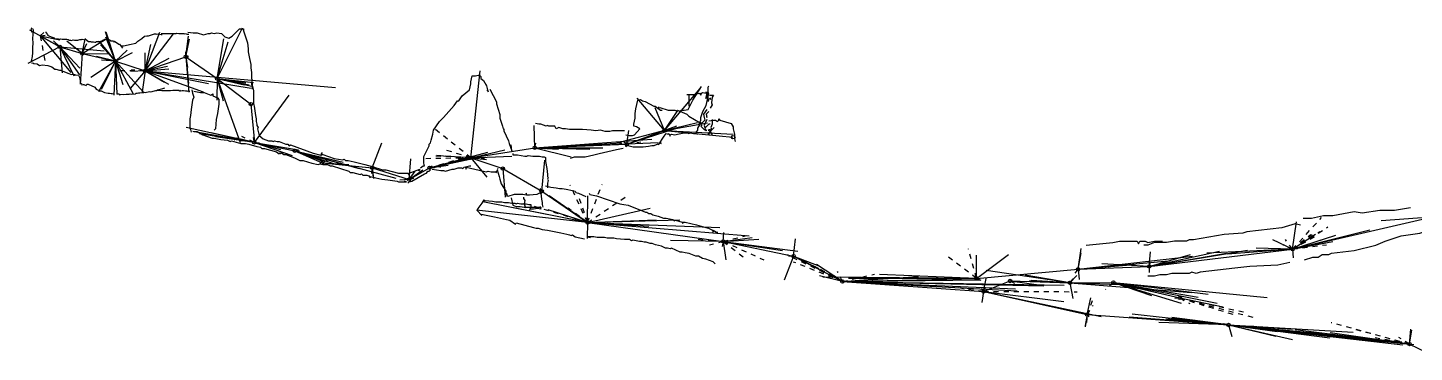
# Model space of a CAD drawing. Header units: millimetres. Extents: x -1 to 656, y -65 to 3.
# Drawn here: x -0.7 to 82, y -18.9 to 0.5 of the extents above; entities that cross this region are included whole.
import ezdxf

# ---------------------------------------------------------------- set-up
doc = ezdxf.new("R2010")
doc.units = ezdxf.units.MM
doc.linetypes.add('DASH', pattern=[0.6, 0.3, -0.3])

msp = doc.modelspace()

# ---------------------------------------------------------------- linework, layer by layer
at = {"layer": 'Shots', "color": 1}
for p, q in [((0, 0), (1.166, -0.668)), ((1.166, -0.668), (2.504, -1.064)), ((2.504, -1.064), (4.48, -1.508)), ((4.48, -1.508), (6.248, -2.094)), ((6.248, -2.094), (8.676, -1.254)), ((8.676, -1.254), (10.552, -2.546)), ((10.552, -2.546), (12.562, -4.07)), ((12.562, -4.07), (12.77, -6.35)), ((34.998, -6.452), (37.234, -5.644)), ((37.234, -5.644), (41.32, -6.042)), ((12.77, -6.35), (15.18, -6.848)), ((29.5, -6.668), (34.998, -6.452)), ((15.18, -6.848), (16.814, -7.574)), ((23.224, -7.866), (25.694, -7.274)), ((25.694, -7.274), (29.5, -6.668)), ((25.694, -7.274), (25.694, -7.274)), ((25.694, -7.274), (27.588, -7.912)), ((16.814, -7.574), (19.806, -7.86)), ((19.806, -7.86), (21.996, -8.572)), ((21.996, -8.572), (23.224, -7.866)), ((27.588, -7.912), (29.91, -9.264)), ((29.91, -9.264), (32.646, -11.128)), ((32.646, -11.128), (40.738, -12.252)), ((74.704, -12.718), (82.962, -10.816)), ((40.738, -12.252), (44.934, -13.128)), ((44.934, -13.128), (47.852, -14.64)), ((66.15, -13.74), (74.704, -12.718)), ((55.848, -14.452), (61.906, -13.914)), ((61.906, -13.914), (66.15, -13.74)), ((47.852, -14.64), (55.848, -14.452)), ((47.852, -14.64), (56.27, -15.244)), ((47.852, -14.64), (47.852, -14.64)), ((56.27, -15.244), (57.852, -14.61)), ((57.852, -14.61), (61.426, -14.714)), ((61.426, -14.714), (64.014, -14.7)), ((64.014, -14.7), (67.974, -15.622)), ((56.27, -15.244), (56.27, -15.244)), ((56.27, -15.244), (62.448, -16.61)), ((62.448, -16.61), (70.886, -17.224)), ((70.886, -17.224), (81.682, -18.372)), ((81.682, -18.372), (82.678, -18.854))]:
    msp.add_line(p, q, dxfattribs=at)
for centre in [(1.166, -0.668), (2.504, -1.064), (4.48, -1.508), (8.676, -1.254), (6.248, -2.094), (10.552, -2.546), (12.562, -4.07), (37.234, -5.644), (12.77, -6.35), (29.5, -6.668), (34.998, -6.452), (41.32, -6.042), (15.18, -6.848), (25.694, -7.274), (25.694, -7.274), (16.814, -7.574), (19.806, -7.86), (23.224, -7.866), (27.588, -7.912), (21.996, -8.572), (29.91, -9.264), (32.646, -11.128), (40.738, -12.252), (44.934, -13.128), (74.704, -12.718), (61.906, -13.914), (66.15, -13.74), (47.852, -14.64), (47.852, -14.64), (55.848, -14.452), (57.852, -14.61), (61.426, -14.714), (64.014, -14.7), (56.27, -15.244), (56.27, -15.244), (67.974, -15.622), (62.448, -16.61), (70.886, -17.224), (81.682, -18.372)]:
    msp.add_circle(centre, 0.1, dxfattribs=at)
at = {"layer": 'Sketch', "color": 0}
for points in [[(-0.512, 0.476), (-0.572, 0.376), (-0.512, 0.216), (-0.512, 0.276)], [(-0.452, 0.416), (-0.432, 0.316), (-0.452, 0.176), (-0.452, 0.056), (-0.472, -0.144), (-0.452, -0.464), (-0.472, -0.684), (-0.472, -1.124), (-0.492, -1.164), (-0.492, -1.244), (-0.552, -1.504)], [(0.328, 0.236), (0.328, 0.196), (0.428, 0.076), (0.448, 0.016), (0.708, -0.084), (0.788, -0.104), (0.848, -0.184), (1.048, -0.184), (1.088, -0.204), (1.128, -0.184), (1.168, -0.204), (1.208, -0.184), (1.308, -0.204), (1.588, -0.204), (1.668, -0.224), (1.708, -0.264), (1.808, -0.264), (1.868, -0.284), (1.968, -0.244), (2.048, -0.264), (2.248, -0.264), (2.368, -0.224), (2.468, -0.224), (2.508, -0.204), (2.688, -0.244)], [(4.868, -0.604), (4.868, -0.604), (4.968, -0.604), (5.248, -0.544), (5.328, -0.524), (5.708, -0.444), (5.828, -0.324), (6.068, -0.164), (6.208, -0.024), (6.348, -0.004), (6.448, -0.004), (6.808, 0.116), (6.888, 0.116), (6.948, 0.096), (7.028, 0.116), (7.208, 0.076), (7.268, 0.076)], [(7.208, 0.136), (8.108, 0.136), (8.148, 0.156), (8.268, 0.136), (8.548, 0.136), (8.588, 0.116), (8.648, 0.136), (8.768, 0.096), (8.868, 0.096)], [(8.808, 0.212), (9.128, 0.172), (9.368, 0.172), (9.728, 0.052), (10.008, 0.132), (10.128, 0.132), (10.208, 0.172), (10.368, 0.132), (10.528, 0.172), (10.808, 0.132), (11.008, -0.068), (11.248, -0.148), (11.448, -0.028), (11.888, 0.412), (12.048, 0.372)], [(11.888, 0.412), (12.128, 0.412), (12.128, 0.412), (12.128, 0.292), (12.368, -0.428), (12.408, -0.788), (12.408, -0.948), (12.488, -1.348), (12.568, -1.708), (12.568, -1.908), (12.608, -2.188), (12.608, -2.548), (12.648, -2.628), (12.608, -2.788), (12.608, -2.908), (12.648, -3.068), (12.648, -3.188)], [(2.668, -0.164), (2.788, -0.284), (2.868, -0.344), (2.988, -0.344), (3.028, -0.364), (3.168, -0.364), (3.248, -0.384), (3.308, -0.384), (3.348, -0.344), (3.468, -0.344), (3.508, -0.324), (3.488, -0.364), (3.528, -0.384), (3.548, -0.344), (3.668, -0.304), (3.768, -0.244), (3.808, -0.244), (3.848, -0.204), (3.988, -0.224), (4.088, -0.224), (4.168, -0.264), (4.188, -0.304), (4.328, -0.304), (4.388, -0.324), (4.408, -0.384), (4.428, -0.324), (4.688, -0.504), (4.728, -0.504), (4.908, -0.744)], [(-0.512, -1.624), (-0.452, -1.604), (-0.392, -1.644), (-0.192, -1.664), (-0.052, -1.764), (0.108, -1.724), (0.448, -1.764), (0.688, -1.844), (0.868, -1.984), (0.928, -1.984), (1.148, -2.044), (1.208, -2.044), (1.648, -2.224), (1.868, -2.304), (1.948, -2.284), (2.088, -2.304)], [(2.028, -2.344), (2.128, -2.324), (2.288, -2.344), (2.348, -2.464), (2.368, -2.564), (2.388, -2.664), (2.388, -2.784), (2.448, -2.844), (2.488, -2.864)], [(22.688, -7.868), (22.848, -7.748), (22.928, -7.748), (22.928, -7.748), (22.888, -7.588), (22.888, -7.188), (23.208, -6.548), (23.208, -6.468), (23.288, -6.388), (23.328, -6.228), (23.408, -5.868), (23.448, -5.628), (23.808, -5.108), (24.048, -4.868), (24.688, -4.148), (24.888, -3.868), (24.968, -3.868), (25.168, -3.588), (25.608, -3.228), (25.688, -2.868), (25.688, -2.748), (25.768, -2.388), (25.968, -2.388), (26.128, -2.348), (26.208, -2.348), (26.288, -2.428), (26.288, -2.548), (26.448, -2.668), (26.608, -2.948), (26.608, -2.908), (26.688, -3.228), (26.728, -3.348), (26.728, -3.268), (26.648, -3.268)], [(2.468, -2.924), (2.548, -2.904), (2.608, -2.904), (2.728, -2.964), (2.768, -2.884), (2.848, -2.884), (3.248, -3.064), (3.328, -3.184), (3.548, -3.284), (3.628, -3.284), (3.828, -3.384), (4.048, -3.424), (4.128, -3.424), (4.228, -3.444), (4.288, -3.444), (4.388, -3.464)], [(4.728, -3.504), (4.748, -3.544), (4.748, -3.484), (4.948, -3.504), (5.128, -3.484), (5.308, -3.484), (5.368, -3.464), (5.448, -3.484), (5.688, -3.464), (5.728, -3.424), (5.788, -3.424), (5.868, -3.404), (5.948, -3.404), (6.068, -3.384), (6.168, -3.384), (6.188, -3.364), (6.248, -3.384), (6.508, -3.324), (6.588, -3.344), (6.808, -3.284), (6.948, -3.264), (6.988, -3.224), (7.068, -3.204), (7.308, -3.144), (7.428, -3.104)], [(6.868, -3.264), (6.968, -3.244), (7.248, -3.264), (7.768, -3.264), (7.908, -3.244), (8.288, -3.244), (8.308, -3.304), (8.328, -3.244), (8.388, -3.284), (8.468, -3.264), (8.548, -3.264), (8.668, -3.284), (8.748, -3.284), (8.808, -3.304), (8.848, -3.284), (8.928, -3.304)], [(9.048, -3.228), (9.088, -3.428), (9.168, -3.668), (9.088, -3.828), (9.048, -4.108), (9.008, -4.388), (8.968, -4.748), (8.928, -4.948), (8.928, -5.468), (8.968, -5.588), (9.008, -5.748)], [(9.168, -3.308), (9.568, -3.388), (9.768, -3.388), (10.168, -3.548), (10.288, -3.468), (10.288, -3.588), (10.568, -3.708), (10.648, -3.788), (10.648, -3.788), (10.648, -3.788), (10.648, -4.068), (10.568, -4.628), (10.488, -4.988), (10.448, -5.548), (10.368, -5.628)], [(12.648, -2.828), (12.648, -2.988), (12.688, -3.108), (12.728, -3.268), (12.728, -4.028), (12.768, -4.188), (12.848, -4.748), (12.888, -4.948), (12.888, -5.108), (12.928, -5.268), (12.928, -5.348), (13.008, -5.468), (12.968, -5.548), (13.048, -5.948), (13.288, -6.148), (13.608, -6.268), (13.808, -6.268), (13.888, -6.308), (13.968, -6.268), (14.128, -6.308), (14.248, -6.308), (14.648, -6.468), (14.768, -6.468), (14.848, -6.548), (14.928, -6.508), (16.288, -6.988), (16.728, -7.108), (16.768, -7.108)], [(26.82, -3.18), (27.22, -3.94), (27.22, -4.06), (27.42, -4.7), (27.42, -4.9), (27.58, -5.38), (27.62, -5.54), (27.66, -5.54), (27.66, -5.66), (27.94, -6.26), (27.98, -6.42), (28.14, -6.86), (28.1, -6.5)], [(38.088, -4.468), (38.168, -4.548), (38.208, -4.428), (38.408, -4.428), (38.648, -4.388), (38.928, -3.828), (39.448, -3.028)], [(39.288, -5.308), (39.408, -5.028), (39.408, -4.868), (39.528, -4.508), (39.728, -4.148), (39.808, -3.788), (39.808, -3.548), (39.848, -3.388), (39.848, -3.068), (39.888, -2.988)], [(4.568, -3.464), (4.708, -3.464)], [(34.928, -5.908), (35.128, -5.948), (35.328, -5.948), (35.448, -5.908), (35.768, -5.548), (35.568, -5.428), (35.408, -5.388), (35.408, -5.268), (35.488, -4.908), (35.488, -4.628), (35.528, -4.348), (35.648, -3.828), (35.808, -3.788), (35.928, -3.868), (36.088, -3.908), (36.608, -4.188), (36.688, -4.188), (37.008, -4.428), (37.088, -4.428)], [(38.568, -3.508), (39.008, -3.508), (39.328, -3.428), (39.408, -3.548), (39.448, -3.428), (39.528, -3.388), (39.728, -3.428), (39.808, -3.388), (39.688, -3.388)], [(38.688, -3.508), (38.688, -4.188)], [(39.848, -3.908), (39.848, -3.508), (39.888, -3.428), (39.768, -3.468), (39.688, -3.748)], [(39.808, -3.508), (39.968, -3.548), (40.168, -3.548), (40.088, -3.668), (40.048, -3.988), (40.088, -4.108), (39.968, -4.308)], [(39.888, -3.748), (39.848, -3.908)], [(39.928, -3.708), (40.008, -3.788)], [(36.888, -4.228), (36.888, -4.308), (36.968, -4.268), (37.448, -4.428), (37.848, -4.428), (37.928, -4.468), (38.008, -4.428), (38.568, -4.668), (38.688, -4.788), (39.368, -5.188), (39.448, -5.188), (39.448, -5.228), (39.328, -5.148)], [(39.768, -4.388), (39.568, -4.668), (39.608, -4.868), (39.648, -5.028), (39.488, -5.188)], [(39.888, -4.508), (39.728, -4.668), (39.768, -4.868), (39.768, -4.708)], [(39.888, -5.068), (40.168, -5.028), (40.288, -5.028), (40.408, -5.108), (40.488, -5.028), (40.488, -4.948), (40.528, -5.028), (41.208, -5.228), (41.328, -5.428), (41.328, -5.548), (41.408, -5.868), (41.408, -5.988), (41.448, -6.068), (41.408, -6.148), (41.448, -6.308)], [(9.168, -5.708), (9.368, -5.708), (9.688, -5.908), (10.248, -6.108), (10.368, -6.108), (10.768, -6.188), (11.168, -6.228), (11.328, -6.308), (11.408, -6.268), (11.968, -6.428), (12.248, -6.428), (12.448, -6.468), (12.928, -6.588), (13.128, -6.628), (13.208, -6.708), (13.368, -6.708), (14.088, -6.908), (14.248, -7.028), (14.288, -6.948), (14.328, -7.028), (14.368, -6.948), (14.528, -7.068), (14.648, -7.068), (15.168, -7.268), (15.488, -7.428), (15.688, -7.428), (16.208, -7.588), (16.568, -7.668)], [(34.86, -5.66), (34.14, -5.66), (33.98, -5.7), (33.7, -5.7), (33.42, -5.62), (33.14, -5.66), (32.86, -5.62), (32.34, -5.58), (31.58, -5.58), (31.34, -5.54), (31.18, -5.54), (30.94, -5.46), (30.78, -5.54), (30.7, -5.38), (30.34, -5.38), (30.26, -5.34), (30.18, -5.38), (29.86, -5.26), (29.74, -5.26), (29.54, -5.22)], [(36.888, -6.508), (37.208, -5.988), (37.328, -5.828), (37.448, -5.868), (37.488, -5.828), (37.568, -5.988), (37.568, -5.908), (37.648, -5.868), (37.848, -5.908), (38.008, -5.868), (38.408, -5.788), (38.608, -5.788), (38.688, -5.828), (38.768, -5.788), (38.968, -5.828), (39.128, -5.828), (39.208, -5.868)], [(39.328, -5.228), (39.328, -5.308), (39.208, -5.508), (39.208, -5.628), (39.088, -5.788)], [(39.488, -5.308), (39.408, -5.388), (39.608, -5.588), (39.688, -5.628)], [(39.768, -4.988), (39.608, -5.348), (39.648, -5.468)], [(39.968, -5.268), (39.888, -5.268), (39.648, -5.508), (39.728, -5.668), (39.768, -5.588)], [(40.088, -4.988), (40.088, -5.268), (40.008, -5.468), (40.048, -5.548), (39.888, -5.788), (39.888, -5.908), (39.848, -5.788)], [(39.968, -5.588), (39.848, -5.628), (40.008, -5.668), (40.208, -5.468)], [(39.968, -5.708), (40.088, -5.908)], [(36.928, -6.508), (36.848, -6.468), (36.608, -6.548), (36.488, -6.548), (36.288, -6.588), (35.968, -6.628), (35.368, -6.628), (35.048, -6.548), (34.888, -6.548), (34.968, -6.588)], [(37.048, -6.388), (37.008, -6.468)], [(16.808, -6.948), (16.728, -7.068), (16.848, -7.068), (17.528, -7.308), (18.048, -7.388), (18.128, -7.348), (18.208, -7.428), (18.368, -7.428), (18.728, -7.508), (19.368, -7.668), (19.808, -7.788), (20.408, -7.988), (20.608, -7.988), (21.368, -8.188), (21.928, -8.188), (22.008, -8.308), (22.008, -8.188), (22.648, -7.948), (22.568, -8.068)], [(28.18, -7.02), (28.18, -7.1), (28.46, -7.1), (28.9, -7.18), (29.02, -7.18), (29.1, -7.14), (29.38, -7.18), (29.78, -7.18), (29.94, -7.22), (30.06, -7.22), (30.14, -7.26), (30.14, -7.5), (30.22, -7.9), (30.26, -8.26), (30.26, -8.38), (30.3, -8.46), (30.26, -8.54), (30.3, -8.62), (30.26, -8.78), (30.26, -9.06)], [(31.62, -7.3), (31.86, -7.22), (32.5, -7.22), (33.02, -7.1), (33.34, -7.02), (34.38, -6.78), (34.78, -6.7)], [(16.568, -7.668), (16.688, -7.628), (16.848, -7.668), (17.128, -7.668), (17.288, -7.748), (17.408, -7.748), (18.408, -8.068), (18.488, -8.148), (18.648, -8.148), (19.088, -8.268), (19.168, -8.228), (19.248, -8.308), (19.488, -8.308), (19.608, -8.348), (19.688, -8.468), (19.688, -8.388), (20.008, -8.468), (20.368, -8.548), (20.728, -8.588), (21.288, -8.668), (21.368, -8.708), (21.848, -8.708), (21.728, -8.668)], [(21.928, -8.788), (22.008, -8.708), (22.168, -8.668), (22.928, -8.228), (23.048, -8.188), (23.128, -8.068), (23.208, -8.068), (23.288, -7.988)], [(23.368, -7.948), (23.888, -8.028), (24.048, -8.028), (24.168, -8.068), (24.568, -7.948), (24.688, -7.948), (24.928, -7.868), (25.128, -7.868), (25.208, -7.908), (25.288, -7.828), (25.448, -7.788), (25.608, -7.748), (25.688, -7.748)], [(25.368, -7.828), (25.408, -7.948), (25.408, -7.828), (26.448, -8.068), (26.608, -8.108), (26.728, -8.068), (26.888, -8.108), (27.128, -8.108), (27.208, -8.148), (27.208, -8.068), (27.288, -8.028)], [(27.3, -7.9), (27.26, -7.98), (27.38, -8.38), (27.42, -8.54), (27.5, -8.82), (27.78, -9.26), (27.78, -9.46), (27.82, -9.38), (27.86, -9.54)], [(30.14, -8.94), (30.46, -9.02), (30.78, -9.06), (30.98, -9.1), (31.14, -9.1), (31.38, -9.14), (31.74, -9.22), (31.9, -9.26), (31.94, -9.34), (32.1, -9.38), (32.54, -9.58)], [(26.54, -9.86), (26.46, -9.78), (26.34, -9.98), (26.1, -10.3), (26.06, -10.42), (26.34, -10.7), (26.34, -10.62), (26.5, -10.66), (27.1, -10.78), (27.82, -10.94), (28.02, -10.98), (28.34, -11.22), (28.38, -11.14), (29.42, -11.42), (29.58, -11.46), (29.7, -11.46), (29.94, -11.54), (30.26, -11.58), (31.06, -11.74), (31.42, -11.82), (31.58, -11.86), (31.66, -11.9), (31.74, -11.86), (31.9, -11.98), (32.46, -12.1)], [(26.54, -9.82), (26.98, -9.86), (27.18, -9.9), (27.54, -9.9), (27.7, -9.94), (27.94, -9.94), (28.14, -9.98), (28.3, -9.98), (28.38, -10.02), (28.46, -9.98), (28.66, -10.02), (28.98, -10.02), (29.14, -10.06), (29.26, -10.06), (29.26, -10.18)], [(29.94, -9.34), (29.86, -9.42), (29.86, -9.34), (29.62, -9.46), (29.18, -9.5), (29.02, -9.5), (28.98, -9.38), (28.98, -9.5), (28.78, -9.46), (28.26, -9.46), (27.9, -9.58), (27.82, -9.54)], [(28.1, -9.66), (28.18, -10.1), (28.38, -10.18), (28.62, -10.18), (28.86, -10.22), (29.86, -10.22), (29.82, -10.34)], [(28.82, -9.62), (28.82, -9.7), (28.9, -9.82), (28.86, -10.02), (28.94, -10.26)], [(29.86, -9.38), (29.9, -9.74), (29.94, -9.94), (29.94, -10.06), (29.98, -10.22)], [(32.74, -9.38), (32.78, -9.46), (33.18, -9.54), (34.58, -10.02), (34.82, -10.06), (35.06, -10.1), (36.1, -10.5), (36.18, -10.5), (36.3, -10.58), (36.42, -10.58), (36.54, -10.66), (36.86, -10.74), (37.18, -10.86), (37.34, -10.86), (37.74, -10.94), (37.82, -11.02), (37.9, -10.98), (38.3, -11.1), (38.34, -11.18), (38.34, -11.1), (38.46, -11.1), (39.14, -11.26), (39.7, -11.42), (39.86, -11.46), (40.1, -11.58), (40.14, -11.7), (40.14, -11.58), (40.34, -11.7), (40.42, -11.7)], [(29.82, -10.18), (29.86, -10.34), (29.66, -10.3), (29.42, -10.34), (29.3, -10.34), (29.22, -10.3), (29.18, -10.42)], [(75.344, -10.876), (75.824, -10.876), (76.544, -10.716), (77.104, -10.716), (78.384, -10.476), (78.864, -10.556), (79.904, -10.396), (80.784, -10.396), (81.744, -10.236)], [(75.184, -11.276), (74.864, -11.196), (74.064, -11.436), (71.984, -11.676), (71.744, -11.756), (70.624, -11.836), (68.784, -12.156), (68.544, -12.156), (68.384, -12.236), (67.664, -12.236), (67.184, -12.316), (66.464, -12.316), (66.064, -12.476), (65.824, -12.476)], [(75.424, -13.356), (75.904, -13.196), (76.224, -13.196), (76.464, -13.036), (76.864, -13.036), (77.024, -12.956), (78.384, -12.796), (79.664, -12.476), (80.224, -12.236), (81.184, -11.916), (82.304, -11.756), (82.784, -11.596), (83.024, -11.596), (83.424, -11.436)], [(40.26, -13.58), (40.14, -13.46), (39.7, -13.3), (39.5, -13.26), (39.26, -13.14), (39.1, -13.14), (38.7, -12.98), (38.46, -12.94), (38.3, -12.9), (38.18, -12.9), (37.66, -12.66), (37.58, -12.7), (37.42, -12.66), (37.3, -12.66), (37.06, -12.54), (36.7, -12.46), (36.5, -12.38), (36.38, -12.38), (36.14, -12.3), (36.02, -12.3), (35.86, -12.26), (35.74, -12.26), (35.34, -12.18), (35.26, -12.22), (35.14, -12.14), (34.86, -12.14), (34.38, -12.1), (34.22, -12.06), (33.82, -12.06), (33.66, -12.02), (33.22, -12.02), (33.02, -11.98), (32.62, -11.98), (32.82, -12.02)], [(62.384, -12.476), (63.984, -12.316), (64.384, -12.236), (65.424, -12.236), (65.504, -12.396), (65.584, -12.236), (65.904, -12.236), (66.064, -12.316), (66.464, -12.236), (66.944, -12.236)], [(74.544, -13.516), (73.824, -13.676), (72.144, -13.756), (71.264, -13.836), (69.184, -14.076), (68.944, -14.156), (68.704, -14.076), (68.544, -14.156), (67.504, -14.156), (67.184, -14.236), (66.784, -14.236), (66.464, -14.316), (66.064, -14.316)]]:
    msp.add_lwpolyline(points, dxfattribs=at)
msp.add_point((4.668, -2.044), dxfattribs=at)
at = {"layer": 'XSect', "color": 1}
for p, q in [((1.166, -0.668), (-0.62, 0.332)), ((0, 0), (1.158, -0.234)), ((0, 0), (1.826, -2.182)), ((4.48, -1.508), (3.884, 0.232)), ((4.48, -1.508), (3.928, 0.208)), ((6.248, -2.094), (7.126, 0.22)), ((6.248, -2.094), (7.952, 0.114)), ((10.552, -2.546), (12.058, 0.47)), ((1.166, -0.668), (-0.748, -1.644)), ((1.166, -0.668), (0.782, -0.3)), ((1.166, -0.668), (1.308, -2.204)), ((1.166, -0.668), (3.814, -0.908)), ((1.166, -0.668), (2.354, -1.94)), ((1.166, -0.668), (2.344, -2.32)), ((1.166, -0.668), (1.996, -2.39)), ((2.504, -1.064), (1.584, -0.318)), ((2.504, -1.064), (4.076, -0.1)), ((2.504, -1.064), (2.688, -0.198)), ((2.504, -1.064), (2.786, -0.464)), ((4.48, -1.508), (3.574, -0.38)), ((4.48, -1.508), (3.59, -0.544)), ((4.48, -1.508), (3.64, -0.532)), ((4.48, -1.508), (3.904, -0.09)), ((6.248, -2.094), (6.604, -0.52)), ((8.676, -1.254), (8.834, -0.024)), ((8.676, -1.254), (8.906, -0.196)), ((10.552, -2.546), (10.952, -0.188)), ((10.552, -2.546), (11.212, -0.364)), ((2.504, -1.064), (2.388, -2.89)), ((2.504, -1.064), (4.1, -1.08)), ((4.48, -1.508), (3.014, -2.488)), ((4.48, -1.508), (3.356, -1.242)), ((4.48, -1.508), (3.472, -3.332)), ((4.48, -1.508), (3.636, -3.204)), ((4.48, -1.508), (3.66, -1.46)), ((4.48, -1.508), (3.89, -1.43)), ((4.48, -1.508), (4.38, -3.536)), ((4.48, -1.508), (5.188, -0.856)), ((4.48, -1.508), (5.502, -1.004)), ((4.48, -1.508), (5.55, -3.458)), ((4.48, -1.508), (6.154, -3.358)), ((4.48, -1.508), (4.918, -2.908)), ((4.48, -1.508), (4.56, -3.47)), ((6.248, -2.094), (6.258, -1.008)), ((6.248, -2.094), (7.698, -1.332)), ((8.676, -1.254), (8.782, -1.898)), ((8.676, -1.254), (8.82, -2.578)), ((8.676, -1.254), (8.848, -2.842)), ((8.676, -1.254), (8.87, -3.37)), ((8.676, -1.254), (8.838, -3.148)), ((6.248, -2.094), (5.368, -3.142)), ((6.248, -2.094), (5.396, -2.13)), ((6.248, -2.094), (6.088, -3.342)), ((6.248, -2.094), (7.596, -1.802)), ((6.248, -2.094), (7.674, -1.978)), ((6.248, -2.094), (7.42, -2.774)), ((6.248, -2.094), (7.64, -2.89)), ((6.248, -2.094), (9.726, -3.348)), ((6.248, -2.094), (17.606, -3.074)), ((6.248, -2.094), (12.584, -3.124)), ((6.248, -2.094), (10.03, -2.852)), ((25.694, -7.274), (26.236, -2.082)), ((10.552, -2.546), (10.532, -3.832)), ((10.552, -2.546), (11.934, -6.368)), ((10.552, -2.546), (10.918, -3.87)), ((10.552, -2.546), (12.17, -2.916)), ((10.552, -2.546), (12.706, -3.018)), ((10.552, -2.546), (12.46, -2.916)), ((10.552, -2.546), (12.268, -2.802)), ((10.552, -2.546), (12.722, -2.78)), ((37.234, -5.644), (39.372, -3.14)), ((12.77, -6.35), (14.854, -3.53)), ((37.234, -5.644), (35.616, -3.724)), ((37.234, -5.644), (36.686, -4.286)), ((37.234, -5.644), (38.024, -4.458)), ((12.77, -6.35), (8.708, -5.456)), ((12.77, -6.35), (9.094, -5.702)), ((12.77, -6.35), (10.19, -5.782)), ((29.5, -6.668), (29.456, -5.354)), ((37.234, -5.644), (34.388, -6.408)), ((34.998, -6.452), (37.978, -5.376)), ((34.998, -6.452), (37.836, -5.542)), ((34.998, -6.452), (35.104, -5.638)), ((37.234, -5.644), (39.208, -5.17)), ((37.234, -5.644), (39.794, -5.188)), ((37.234, -5.644), (41.33, -5.854)), ((12.77, -6.35), (9.508, -5.85)), ((12.77, -6.35), (10.45, -6.016)), ((12.77, -6.35), (11.436, -6.138)), ((12.77, -6.35), (11.706, -6.092)), ((12.77, -6.35), (13.316, -6.472)), ((12.77, -6.35), (14.33, -6.77)), ((12.77, -6.35), (15.022, -7.138)), ((12.77, -6.35), (15.41, -6.804)), ((19.806, -7.86), (20.37, -6.372)), ((29.5, -6.668), (36.484, -6.154)), ((29.5, -6.668), (36.864, -6.352)), ((29.5, -6.668), (36.854, -6.358)), ((29.5, -6.668), (34.696, -6.376)), ((15.18, -6.848), (16.846, -7.464)), ((15.18, -6.848), (18.064, -7.524)), ((15.18, -6.848), (19.02, -7.912)), ((15.18, -6.848), (21.206, -8.49)), ((15.18, -6.848), (17.612, -7.646)), ((16.814, -7.574), (17.248, -7.342)), ((21.996, -8.572), (22.104, -7.334)), ((23.224, -7.866), (27.722, -6.792)), ((23.224, -7.866), (26.692, -6.936)), ((23.224, -7.866), (25.626, -7.354)), ((25.694, -7.274), (23.45, -7.876)), ((25.694, -7.274), (23.738, -7.156)), ((25.694, -7.274), (28.13, -7.178)), ((25.694, -7.274), (26.624, -7.366)), ((25.694, -7.274), (26.64, -8.432)), ((29.5, -6.668), (30.904, -6.766)), ((29.5, -6.668), (33.568, -6.684)), ((29.5, -6.668), (31.678, -7.214)), ((29.5, -6.668), (32.778, -6.762)), ((29.91, -9.264), (30.096, -7.42)), ((16.814, -7.574), (18.4, -7.66)), ((19.806, -7.86), (19.764, -8.212)), ((19.806, -7.86), (19.85, -8.464)), ((19.806, -7.86), (19.874, -8.512)), ((21.996, -8.572), (22.818, -7.986)), ((21.996, -8.572), (22.362, -8.062)), ((23.224, -7.866), (24.334, -7.714)), ((27.588, -7.912), (27.734, -9.624)), ((21.996, -8.572), (21.448, -8.612)), ((32.646, -11.128), (26.394, -9.892)), ((32.646, -11.128), (30.348, -9.538)), ((32.646, -11.128), (32.66, -9.546)), ((32.646, -11.128), (26.028, -10.4)), ((32.646, -11.128), (28.238, -10.254)), ((32.646, -11.128), (30.298, -10.374)), ((32.646, -11.128), (36.39, -10.266)), ((32.646, -11.128), (32.624, -12.076)), ((32.646, -11.128), (38.142, -10.96)), ((32.646, -11.128), (36.748, -10.964)), ((32.646, -11.128), (40.528, -11.428)), ((32.646, -11.128), (42.278, -11.912)), ((32.646, -11.128), (36.296, -11.34)), ((74.704, -12.718), (74.944, -11.086)), ((74.704, -12.718), (79.304, -11.57)), ((82.962, -10.816), (79.994, -11.03)), ((40.738, -12.252), (37.598, -12.206)), ((40.738, -12.252), (40.786, -11.718)), ((40.738, -12.252), (42.474, -12.026)), ((40.738, -12.252), (42.866, -12.122)), ((40.738, -12.252), (40.892, -13.346)), ((40.738, -12.252), (44.276, -12.784)), ((40.738, -12.252), (45.186, -12.828)), ((44.934, -13.128), (45.052, -12.102)), ((74.704, -12.718), (73.534, -12.148)), ((74.704, -12.718), (76.07, -11.826)), ((74.704, -12.718), (77.282, -11.872)), ((74.704, -12.718), (76.782, -12.034)), ((74.704, -12.718), (77.108, -12.254)), ((44.934, -13.128), (44.368, -14.564)), ((44.934, -13.128), (46.45, -13.698)), ((44.934, -13.128), (46.442, -13.86)), ((55.848, -14.452), (57.76, -13.03)), ((55.848, -14.452), (55.848, -13.068)), ((61.906, -13.914), (62.102, -12.68)), ((61.906, -13.914), (62.088, -12.926)), ((61.906, -13.914), (68.724, -13.138)), ((66.15, -13.74), (72.016, -12.778)), ((66.15, -13.74), (70.35, -12.838)), ((66.15, -13.74), (66.226, -12.874)), ((66.15, -13.74), (70.77, -12.95)), ((66.15, -13.74), (68.606, -13.03)), ((74.704, -12.718), (69.596, -12.958)), ((74.704, -12.718), (70.826, -13.02)), ((74.704, -12.718), (72.536, -12.658)), ((74.704, -12.718), (74.734, -13.224)), ((47.852, -14.64), (46.304, -13.632)), ((61.426, -14.714), (56.434, -13.988)), ((61.906, -13.914), (67.3, -13.418)), ((61.906, -13.914), (65.266, -13.63)), ((61.906, -13.914), (61.97, -14.522)), ((66.15, -13.74), (63.332, -13.582)), ((66.15, -13.74), (66.148, -14.104)), ((47.852, -14.64), (46.492, -14.294)), ((55.848, -14.452), (46.688, -14.384)), ((47.852, -14.64), (52.394, -14.34)), ((47.852, -14.64), (50.402, -14.444)), ((47.852, -14.64), (56.088, -14.538)), ((47.852, -14.64), (52.446, -14.582)), ((47.852, -14.64), (61.076, -14.852)), ((47.852, -14.64), (59.856, -14.89)), ((47.852, -14.64), (58.166, -15.086)), ((47.852, -14.64), (58.282, -15.204)), ((55.848, -14.452), (48.222, -14.46)), ((55.848, -14.452), (50.06, -14.23)), ((56.27, -15.244), (56.416, -14.452)), ((57.852, -14.61), (59.854, -14.874)), ((61.426, -14.714), (58.744, -14.258)), ((61.426, -14.714), (59.01, -14.604)), ((61.426, -14.714), (59.114, -14.588)), ((61.426, -14.714), (61.838, -14.276)), ((61.426, -14.714), (61.592, -15.658)), ((61.426, -14.714), (65.002, -14.846)), ((61.426, -14.714), (68.684, -15.288)), ((64.014, -14.7), (66.298, -15.47)), ((64.014, -14.7), (68.054, -15.94)), ((64.014, -14.7), (70.196, -15.928)), ((64.014, -14.7), (69.074, -15.574)), ((64.014, -14.7), (69.672, -15.392)), ((64.014, -14.7), (73.184, -15.59)), ((56.27, -15.244), (56.176, -15.894)), ((56.27, -15.244), (61.056, -15.824)), ((56.27, -15.244), (63.286, -16.73)), ((56.27, -15.244), (62.366, -16.554)), ((56.27, -15.244), (62.362, -16.554)), ((56.27, -15.244), (62.362, -16.556)), ((62.448, -16.61), (62.676, -15.612)), ((67.974, -15.622), (70.572, -16.154)), ((62.448, -16.61), (62.328, -17.26)), ((62.448, -16.61), (62.34, -17.336)), ((62.448, -16.61), (62.414, -17.082)), ((70.886, -17.224), (64.956, -16.77)), ((70.886, -17.224), (65.14, -16.596)), ((70.886, -17.224), (66.724, -17.078)), ((70.886, -17.224), (67.182, -16.894)), ((70.886, -17.224), (67.5, -16.776)), ((70.886, -17.224), (68.49, -16.962)), ((70.886, -17.224), (71.084, -17.924)), ((70.886, -17.224), (73.786, -17.618)), ((70.886, -17.224), (76.918, -17.994)), ((70.886, -17.224), (78.118, -18.014)), ((70.886, -17.224), (81.286, -18.414)), ((70.886, -17.224), (74.672, -17.478)), ((70.886, -17.224), (76.454, -17.73)), ((70.886, -17.224), (81.222, -18.24)), ((70.886, -17.224), (73.71, -17.894)), ((70.886, -17.224), (74.692, -18.094)), ((70.886, -17.224), (78.31, -17.656)), ((70.886, -17.224), (81.636, -18.356)), ((70.886, -17.224), (81.672, -18.358)), ((70.886, -17.224), (81.946, -18.384)), ((81.682, -18.372), (74.856, -17.524)), ((81.682, -18.372), (76.95, -17.7)), ((81.682, -18.372), (78.542, -18.096)), ((81.682, -18.372), (81.754, -17.472)), ((81.682, -18.372), (81.818, -17.536))]:
    msp.add_line(p, q, dxfattribs=at)
at = {"layer": 'XSect', "color": 1, "linetype": 'DASH'}
for p, q in [((0, 0), (0.212, 0.2)), ((0, 0), (0.506, 0.046)), ((0, 0), (0.3, -1.632)), ((8.676, -1.254), (8.704, -0.704)), ((2.504, -1.064), (2.562, -1.024)), ((4.48, -1.508), (4.508, -1.46)), ((8.676, -1.254), (8.724, -1.096)), ((8.676, -1.254), (8.84, -1.198)), ((8.676, -1.254), (8.844, -1.264)), ((6.248, -2.094), (4.504, -2.084)), ((6.248, -2.094), (5.424, -2.042)), ((6.248, -2.094), (6.244, -2.036)), ((10.552, -2.546), (10.508, -2.452)), ((10.552, -2.546), (10.87, -2.88)), ((25.694, -7.274), (23.45, -5.486)), ((37.234, -5.644), (37.256, -5.624)), ((12.77, -6.35), (11.562, -6.22)), ((12.77, -6.35), (12.024, -6.006)), ((12.77, -6.35), (12.716, -6.06)), ((12.77, -6.35), (13.13, -6.38)), ((12.77, -6.35), (13.482, -6.5)), ((29.5, -6.668), (29.562, -6.4)), ((34.998, -6.452), (34.81, -6.342)), ((34.998, -6.452), (35.83, -6.312)), ((15.18, -6.848), (14.984, -6.83)), ((15.18, -6.848), (15.464, -6.858)), ((25.694, -7.274), (22.798, -7.33)), ((23.224, -7.866), (25.528, -7.184)), ((25.694, -7.274), (23.47, -7.168)), ((25.694, -7.274), (23.628, -7.138)), ((25.694, -7.274), (24.244, -6.83)), ((25.694, -7.274), (24.924, -7.3)), ((25.694, -7.274), (25.15, -7.04)), ((25.694, -7.274), (25.202, -7.49)), ((25.694, -7.274), (25.376, -7.182)), ((25.694, -7.274), (26.122, -7.064)), ((25.694, -7.274), (25.696, -7.21)), ((25.694, -7.274), (26.49, -7.314)), ((29.5, -6.668), (30.128, -6.736)), ((19.806, -7.86), (19.746, -7.898)), ((23.224, -7.866), (24.27, -7.602)), ((23.224, -7.866), (23.386, -7.752)), ((23.224, -7.866), (23.902, -7.812)), ((27.588, -7.912), (27.57, -8.006)), ((27.588, -7.912), (27.638, -8.016)), ((21.996, -8.572), (22.308, -8.478)), ((29.91, -9.264), (29.814, -9.098)), ((32.646, -11.128), (31.612, -8.894)), ((32.646, -11.128), (33.512, -8.852)), ((29.91, -9.264), (29.93, -9.258)), ((32.646, -11.128), (32.11, -9.524)), ((32.646, -11.128), (35.098, -9.474)), ((32.646, -11.128), (29.34, -10.138)), ((32.646, -11.128), (31.488, -10.28)), ((32.646, -11.128), (33.858, -11.144)), ((74.704, -12.718), (76.438, -10.824)), ((74.704, -12.718), (76.816, -11.39)), ((40.738, -12.252), (39.144, -12.14)), ((40.738, -12.252), (39.928, -12.474)), ((40.738, -12.252), (40.662, -12.686)), ((40.738, -12.252), (42.132, -11.902)), ((40.738, -12.252), (42.124, -13.316)), ((40.738, -12.252), (43.164, -13.348)), ((40.738, -12.252), (41.67, -12.666)), ((74.704, -12.718), (74.276, -12.136)), ((74.704, -12.718), (76.338, -11.658)), ((74.704, -12.718), (75.784, -11.832)), ((74.704, -12.718), (75.874, -11.834)), ((74.704, -12.718), (76.064, -11.94)), ((74.704, -12.718), (75.586, -12.148)), ((47.852, -14.64), (44.564, -13.066)), ((47.852, -14.64), (44.572, -13.064)), ((44.934, -13.128), (44.634, -13.126)), ((44.934, -13.128), (44.84, -13.124)), ((55.848, -14.452), (54.078, -13.106)), ((55.848, -14.452), (55.364, -12.702)), ((74.704, -12.718), (73.964, -12.778)), ((74.704, -12.718), (74.132, -12.472)), ((74.704, -12.718), (76.718, -12.452)), ((47.852, -14.64), (44.934, -13.482)), ((47.852, -14.64), (46.226, -13.756)), ((47.852, -14.64), (47.562, -14.044)), ((55.848, -14.452), (55.788, -13.842)), ((61.906, -13.914), (61.636, -14.214)), ((61.906, -13.914), (63.722, -13.764)), ((66.15, -13.74), (66.206, -13.55)), ((66.15, -13.74), (66.244, -13.72)), ((47.852, -14.64), (49.764, -14.206)), ((55.848, -14.452), (56.112, -14.566)), ((56.27, -15.244), (56.45, -14.682)), ((57.852, -14.61), (58.36, -14.854)), ((61.426, -14.714), (61.254, -14.726)), ((61.426, -14.714), (61.782, -14.286)), ((64.014, -14.7), (63.548, -15.112)), ((56.27, -15.244), (54.418, -14.968)), ((56.27, -15.244), (56.148, -15.052)), ((56.27, -15.244), (61.846, -15.246)), ((62.448, -16.61), (62.818, -15.65)), ((67.974, -15.622), (67.686, -15.654)), ((67.974, -15.622), (68.582, -15.952)), ((67.974, -15.622), (72.006, -16.498)), ((67.974, -15.622), (72.55, -16.826)), ((67.974, -15.622), (71.272, -16.63)), ((62.448, -16.61), (62.804, -16.064)), ((62.448, -16.61), (62.534, -16.258)), ((62.448, -16.61), (62.624, -16.276)), ((62.448, -16.61), (62.558, -16.736)), ((70.886, -17.224), (69.114, -17.154)), ((70.886, -17.224), (70.17, -17.166)), ((70.886, -17.224), (70.428, -17.128)), ((70.886, -17.224), (70.736, -17.28)), ((70.886, -17.224), (71.554, -17.286)), ((70.886, -17.224), (72.922, -17.342)), ((81.682, -18.372), (77.01, -17.094)), ((81.682, -18.372), (78.47, -17.506)), ((81.682, -18.372), (79.634, -17.998)), ((81.682, -18.372), (81.046, -17.976))]:
    msp.add_line(p, q, dxfattribs=at)

doc.saveas('drawing.dxf')
